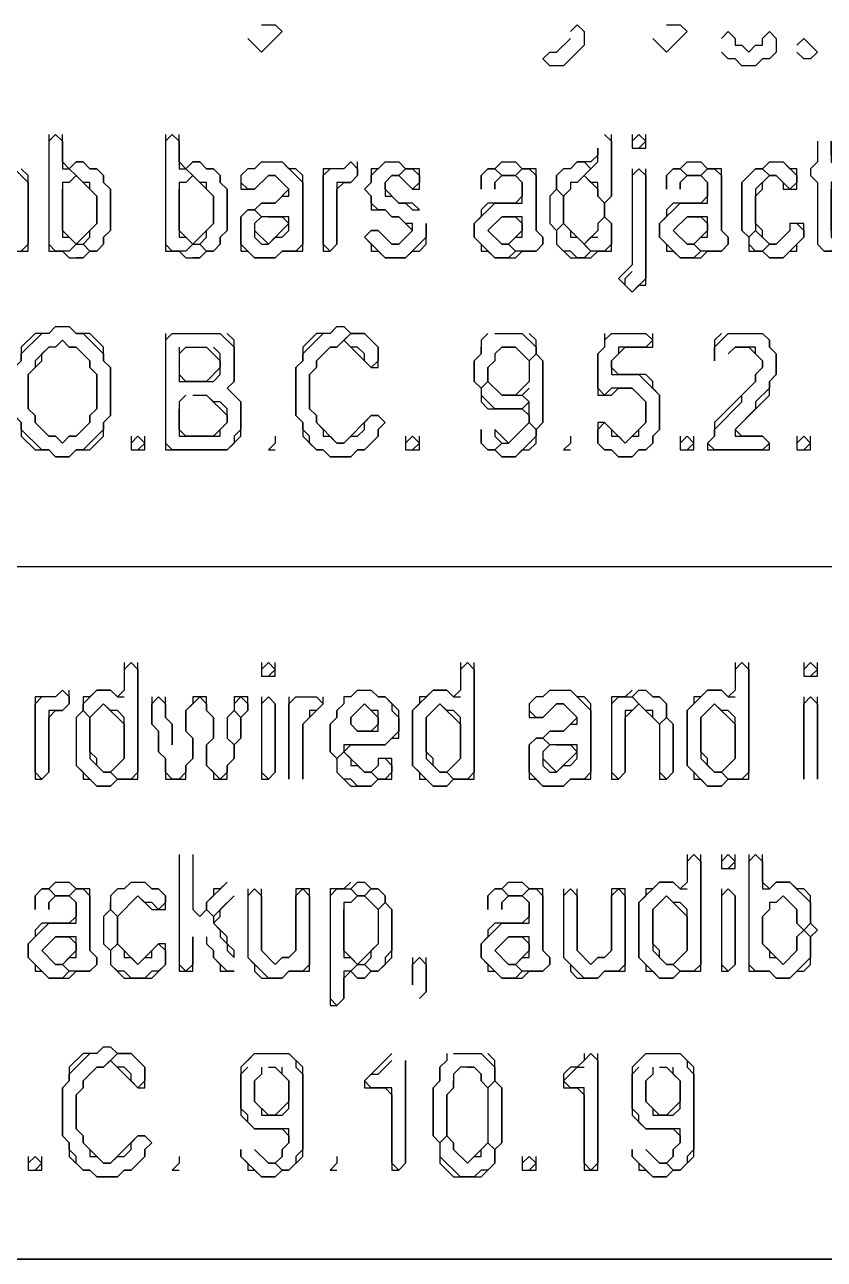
# Model space of a CAD drawing. Header units: metres. Extents: x 29 to 985, y 15 to 633.
# Drawn here: x 298.92 to 321.76, y 56.47 to 91.76 of the extents above; entities that cross this region are included whole.
import ezdxf

# ---------------------------------------------------------------- set-up
doc = ezdxf.new("R2010")
doc.units = ezdxf.units.M
doc.layers.add('ORIGINAL_DRAWING', color=8, linetype='CONTINUOUS')

msp = doc.modelspace()

# ---------------------------------------------------------------- linework, layer by layer
at = {"layer": 'ORIGINAL_DRAWING'}
for points in [[(305.686, 91.765), (306.078, 91.765), (306.275, 91.569), (305.686, 90.98), (305.294, 91.373)], [(314.51, 91.569), (314.706, 91.765), (314.902, 91.569), (314.902, 91.176), (314.314, 90.588), (313.922, 90.588), (313.725, 90.784), (313.922, 90.98), (314.118, 90.98), (314.51, 91.373)], [(317.255, 91.765), (317.647, 91.765), (317.843, 91.569), (317.255, 90.98), (316.863, 91.373)], [(318.824, 91.373), (319.02, 91.569), (319.216, 91.373), (319.216, 91.176), (319.412, 91.176), (319.608, 90.98), (319.804, 91.176), (320, 91.176), (320, 91.373), (320.196, 91.569), (320.392, 91.373), (320.392, 90.98), (320.196, 90.784), (320, 90.784), (319.804, 90.588), (319.412, 90.588), (319.216, 90.784), (319.02, 90.784), (318.824, 90.98)], [(320.98, 91.176), (321.176, 91.373), (321.569, 90.98), (321.373, 90.784), (321.176, 90.784), (320.98, 90.98)], [(299.608, 88.431), (299.804, 88.627), (300, 88.431), (300, 87.647), (300.196, 87.647), (300.392, 87.451), (300.196, 87.255), (300, 87.255), (300, 85.686), (300.196, 85.686), (300.392, 85.49), (300.196, 85.294), (299.804, 85.294), (299.608, 85.49)], [(299.608, 88.627), (299.608, 85.294), (300, 85.294), (300.196, 85.098), (300.588, 85.098), (300.784, 85.294), (300.98, 85.294), (301.176, 85.49), (301.176, 85.686), (301.373, 85.882), (301.373, 87.059), (301.176, 87.255), (301.176, 87.451), (300.98, 87.647), (300.784, 87.647), (300.588, 87.843), (300.392, 87.843), (300.196, 87.647), (300, 87.843), (300, 88.627)], [(302.941, 88.431), (303.137, 88.627), (303.333, 88.431), (303.333, 87.647), (303.529, 87.647), (303.725, 87.451), (303.529, 87.255), (303.333, 87.255), (303.333, 85.686), (303.529, 85.686), (303.725, 85.49), (303.529, 85.294), (303.137, 85.294), (302.941, 85.49)], [(302.941, 88.627), (302.941, 85.294), (303.333, 85.294), (303.529, 85.098), (303.922, 85.098), (304.118, 85.294), (304.314, 85.294), (304.51, 85.49), (304.51, 85.686), (304.706, 85.882), (304.706, 87.059), (304.51, 87.255), (304.51, 87.451), (304.314, 87.647), (304.118, 87.647), (303.922, 87.843), (303.725, 87.843), (303.529, 87.647), (303.333, 87.843), (303.333, 88.627)], [(315.49, 88.627), (315.686, 88.431), (315.686, 86.863), (315.49, 86.667), (315.294, 86.863), (315.294, 87.255), (315.098, 87.255), (314.902, 87.451), (315.294, 87.843), (315.294, 88.235), (315.294, 88.039), (315.098, 87.843), (314.706, 87.843), (314.51, 87.647), (314.314, 87.647), (314.118, 87.451), (314.118, 87.059), (313.922, 86.863), (313.922, 86.078), (314.118, 85.882), (314.118, 85.49), (314.51, 85.098), (315.098, 85.098), (315.294, 85.294), (315.686, 85.294), (315.686, 86.078), (315.49, 86.275), (315.49, 86.667), (315.686, 86.863), (315.686, 88.627)], [(316.275, 88.431), (316.471, 88.627), (316.667, 88.431), (316.471, 88.235)], [(316.275, 88.627), (316.275, 88.235), (316.667, 88.235), (316.667, 88.627)], [(321.569, 88.431), (321.569, 87.843), (321.373, 87.647), (321.373, 87.451), (321.569, 87.255), (321.569, 85.49), (321.765, 85.294), (322.157, 85.294), (322.353, 85.49), (321.961, 85.882), (321.961, 87.059), (322.157, 87.255), (322.157, 87.843), (321.961, 88.039), (321.961, 88.431), (321.961, 87.843), (322.157, 87.647), (322.157, 87.451), (321.961, 87.255), (321.961, 85.686), (322.157, 85.49), (321.961, 85.294), (321.765, 85.294), (321.569, 85.49)], [(298.431, 87.843), (299.02, 87.255), (299.02, 85.49), (298.824, 85.294)], [(298.431, 85.294), (299.02, 85.294), (299.02, 87.451), (298.824, 87.647)], [(300.196, 87.647), (300.392, 87.843), (300.588, 87.843), (300.784, 87.647), (300.98, 87.647), (301.176, 87.451), (301.176, 87.255), (301.373, 87.059), (301.373, 85.882), (301.176, 85.686), (301.176, 85.49), (300.98, 85.294), (300.784, 85.294), (300.588, 85.49), (300.784, 85.686), (300.784, 85.882), (300.98, 86.078), (300.98, 86.863), (300.784, 87.059), (300.784, 87.255), (300.588, 87.255)], [(303.529, 87.647), (303.725, 87.843), (303.922, 87.843), (304.118, 87.647), (304.314, 87.647), (304.51, 87.451), (304.51, 87.255), (304.706, 87.059), (304.706, 85.882), (304.51, 85.686), (304.51, 85.49), (304.314, 85.294), (304.118, 85.294), (303.922, 85.49), (304.118, 85.686), (304.118, 85.882), (304.314, 86.078), (304.314, 86.863), (304.118, 87.059), (304.118, 87.255), (303.922, 87.255)], [(305.686, 87.843), (306.275, 87.843), (306.863, 87.255), (306.863, 85.49), (306.667, 85.294), (306.275, 85.294), (306.078, 85.098), (305.49, 85.098), (305.098, 85.49), (305.098, 86.275), (305.294, 86.471), (305.49, 86.471), (305.686, 86.275), (305.49, 86.078), (305.49, 85.686), (305.686, 85.49), (305.882, 85.49), (306.078, 85.686), (306.275, 85.686), (306.471, 85.882), (306.471, 86.275), (305.686, 86.275), (305.49, 86.471), (305.686, 86.667), (306.078, 86.667), (306.275, 86.863), (306.471, 86.863), (306.471, 87.059), (306.078, 87.451), (305.882, 87.451), (305.49, 87.059), (305.294, 87.059), (305.098, 87.255)], [(305.686, 87.843), (305.49, 87.647), (305.294, 87.647), (305.098, 87.451), (305.098, 87.059), (305.49, 87.059), (305.882, 87.451), (306.078, 87.451), (306.471, 87.059), (306.078, 86.667), (305.686, 86.667), (305.49, 86.471), (305.294, 86.471), (305.098, 86.275), (305.098, 85.294), (305.294, 85.294), (305.49, 85.098), (306.078, 85.098), (306.275, 85.294), (306.863, 85.294), (306.863, 87.451), (306.667, 87.647), (306.471, 87.647), (306.275, 87.843)], [(308.039, 87.647), (308.235, 87.843), (308.431, 87.647), (308.431, 87.451), (308.235, 87.255), (307.843, 87.255), (307.843, 85.49), (307.647, 85.294), (307.451, 85.49), (307.451, 87.451), (307.647, 87.647)], [(308.235, 87.843), (308.039, 87.647), (307.451, 87.647), (307.451, 85.294), (307.647, 85.294), (307.843, 85.49), (307.843, 87.059), (308.039, 87.255), (308.235, 87.255), (308.431, 87.451), (308.431, 87.843)], [(309.216, 87.843), (309.02, 87.647), (308.824, 87.647), (308.824, 87.255), (308.627, 87.059), (308.824, 86.863), (308.824, 86.471), (309.216, 86.471), (309.412, 86.275), (309.608, 86.275), (310, 85.882), (309.608, 85.49), (309.412, 85.49), (309.02, 85.882), (308.824, 85.882), (308.627, 85.686), (308.824, 85.49), (308.824, 85.294), (309.02, 85.294), (309.216, 85.098), (309.804, 85.098), (310, 85.294), (310.196, 85.294), (310.392, 85.49), (310.392, 86.078), (310.392, 85.686), (309.804, 85.098), (309.216, 85.098), (308.627, 85.686), (308.824, 85.882), (309.02, 85.882), (309.412, 85.49), (309.608, 85.49), (310, 85.882), (310, 86.078), (309.804, 86.078), (309.608, 86.275), (309.412, 86.275), (309.216, 86.471), (309.02, 86.471), (308.824, 86.667), (308.824, 86.863), (308.627, 87.059), (308.824, 87.255), (308.824, 87.451), (309.216, 87.843), (309.608, 87.843), (309.804, 87.647), (309.608, 87.451), (309.412, 87.451), (309.216, 87.255), (309.216, 86.863), (309.412, 86.863), (309.608, 86.667), (309.804, 86.667), (310, 86.471), (310.196, 86.471), (310, 86.667), (309.608, 86.667), (309.216, 87.059), (309.216, 87.255), (309.412, 87.451), (309.608, 87.451), (310, 87.059), (310.196, 87.059), (310.196, 87.647), (309.804, 87.647), (309.608, 87.843)], [(309.608, 87.451), (309.804, 87.647), (310, 87.647), (310.196, 87.451), (310.196, 87.255), (310, 87.059)], [(312.549, 87.843), (312.353, 87.647), (312.157, 87.647), (311.961, 87.451), (311.961, 87.059), (311.961, 87.451), (312.157, 87.647), (312.353, 87.647), (312.549, 87.451), (312.353, 87.255), (312.353, 87.059), (312.353, 87.255), (312.549, 87.451), (312.941, 87.451), (313.137, 87.255), (313.137, 86.863), (312.941, 86.667), (312.157, 86.667), (311.961, 86.471), (311.961, 86.275), (311.765, 86.078), (311.765, 85.686), (311.961, 85.49), (311.961, 85.294), (312.157, 85.294), (312.353, 85.098), (312.941, 85.098), (313.137, 85.294), (313.529, 85.294), (313.725, 85.49), (313.725, 85.686), (313.529, 85.882), (313.529, 87.647), (313.137, 87.647), (312.941, 87.843)], [(312.941, 87.451), (313.137, 87.647), (313.333, 87.647), (313.529, 87.451), (313.529, 85.882), (313.725, 85.686), (313.725, 85.49), (313.529, 85.294), (312.941, 85.294), (312.745, 85.49), (312.941, 85.686), (313.137, 85.686), (313.137, 86.275), (312.549, 86.275), (312.157, 85.882), (312.549, 85.49), (312.745, 85.49), (312.941, 85.294), (312.745, 85.098), (312.353, 85.098), (311.765, 85.686), (311.765, 86.078), (312.353, 86.667), (313.137, 86.667), (313.137, 87.255)], [(312.353, 87.647), (312.549, 87.843), (312.941, 87.843), (313.137, 87.647), (312.941, 87.451), (312.549, 87.451)], [(314.51, 87.647), (314.706, 87.843), (314.902, 87.843), (315.098, 87.647), (314.706, 87.255), (314.51, 87.255), (314.51, 87.059), (314.314, 86.863), (314.118, 87.059), (314.118, 87.451), (314.314, 87.647)], [(316.275, 87.647), (316.275, 84.902), (315.882, 84.51), (316.275, 84.118), (316.471, 84.314), (316.667, 84.314), (316.667, 87.647)], [(316.275, 87.451), (316.471, 87.647), (316.667, 87.451), (316.667, 84.51), (316.275, 84.118), (316.078, 84.314), (316.078, 84.51), (316.275, 84.706)], [(317.843, 87.843), (317.647, 87.647), (317.451, 87.647), (317.255, 87.451), (317.255, 87.059), (317.255, 87.451), (317.451, 87.647), (317.647, 87.647), (317.843, 87.451), (317.647, 87.255), (317.647, 87.059), (317.647, 87.255), (317.843, 87.451), (318.235, 87.451), (318.431, 87.255), (318.431, 86.863), (318.235, 86.667), (317.451, 86.667), (317.255, 86.471), (317.255, 86.275), (317.059, 86.078), (317.059, 85.686), (317.255, 85.49), (317.255, 85.294), (317.451, 85.294), (317.647, 85.098), (318.235, 85.098), (318.431, 85.294), (318.824, 85.294), (319.02, 85.49), (319.02, 85.686), (318.824, 85.882), (318.824, 87.647), (318.431, 87.647), (318.235, 87.843)], [(318.235, 87.451), (318.431, 87.647), (318.627, 87.647), (318.824, 87.451), (318.824, 85.882), (319.02, 85.686), (319.02, 85.49), (318.824, 85.294), (318.235, 85.294), (318.039, 85.49), (318.235, 85.686), (318.431, 85.686), (318.431, 86.275), (317.843, 86.275), (317.451, 85.882), (317.843, 85.49), (318.039, 85.49), (318.235, 85.294), (318.039, 85.098), (317.647, 85.098), (317.059, 85.686), (317.059, 86.078), (317.647, 86.667), (318.431, 86.667), (318.431, 87.255)], [(317.647, 87.647), (317.843, 87.843), (318.235, 87.843), (318.431, 87.647), (318.235, 87.451), (317.843, 87.451)], [(320.196, 87.843), (320, 87.647), (319.804, 87.647), (319.412, 87.255), (319.412, 85.882), (319.608, 85.686), (319.608, 85.294), (320, 85.294), (320.196, 85.098), (320.588, 85.098), (320.784, 85.294), (320.98, 85.294), (320.98, 85.49), (321.176, 85.686), (321.176, 86.078), (320.784, 86.078), (320.784, 85.882), (320.392, 85.49), (320.196, 85.49), (320, 85.686), (320, 85.882), (319.804, 86.078), (319.804, 86.863), (320, 87.059), (320, 87.255), (320.196, 87.451), (320.392, 87.451), (320.588, 87.255), (320.588, 87.059), (320.98, 87.059), (320.98, 87.647), (320.784, 87.647), (320.588, 87.843)], [(319.804, 87.647), (320, 87.647), (320.196, 87.451), (319.804, 87.059), (319.804, 85.882), (319.608, 85.686), (319.412, 85.882), (319.412, 87.255)], [(320, 87.647), (320.196, 87.843), (320.588, 87.843), (320.98, 87.451), (320.98, 87.255), (320.784, 87.059), (320.392, 87.451), (320.196, 87.451)], [(300.392, 87.451), (300.98, 86.863), (300.98, 86.078), (300.392, 85.49), (300, 85.882), (300, 87.059)], [(303.725, 87.451), (304.314, 86.863), (304.314, 86.078), (303.725, 85.49), (303.333, 85.882), (303.333, 87.059)], [(314.902, 87.451), (315.294, 87.059), (315.294, 86.863), (315.49, 86.667), (315.49, 86.275), (315.294, 86.078), (315.294, 85.882), (314.902, 85.49), (314.314, 86.078), (314.314, 86.863)], [(313.922, 86.863), (314.118, 87.059), (314.314, 86.863), (314.314, 86.078), (314.118, 85.882), (313.922, 86.078)], [(305.882, 86.275), (306.275, 86.275), (306.471, 86.078), (305.882, 85.49), (305.49, 85.882)], [(312.549, 86.275), (312.941, 86.275), (313.137, 86.078), (313.137, 85.882), (312.745, 85.49), (312.549, 85.49), (312.157, 85.882)], [(315.294, 86.078), (315.49, 86.275), (315.686, 86.078), (315.686, 85.49), (315.49, 85.294), (315.098, 85.294), (314.902, 85.49), (315.098, 85.686), (315.294, 85.686)], [(317.843, 86.275), (318.235, 86.275), (318.431, 86.078), (318.431, 85.882), (318.039, 85.49), (317.843, 85.49), (317.451, 85.882)], [(314.118, 85.882), (314.314, 86.078), (314.51, 85.882), (314.51, 85.686), (314.706, 85.686), (315.098, 85.294), (314.902, 85.098), (314.706, 85.098), (314.51, 85.294), (314.314, 85.294), (314.118, 85.49)], [(319.608, 85.686), (319.804, 85.882), (320.196, 85.49), (320, 85.294), (319.804, 85.294), (319.608, 85.49)], [(320.98, 86.078), (321.176, 85.882), (321.176, 85.686), (320.588, 85.098), (320.196, 85.098), (320, 85.294), (320.196, 85.49), (320.392, 85.49)], [(300.196, 85.294), (300.392, 85.49), (300.588, 85.49), (300.784, 85.294), (300.588, 85.098), (300.392, 85.098)], [(303.529, 85.294), (303.725, 85.49), (303.922, 85.49), (304.118, 85.294), (303.922, 85.098), (303.725, 85.098)], [(299.608, 82.941), (299.804, 83.137), (300.196, 83.137), (300.392, 82.941), (300.588, 82.941), (301.176, 82.353), (301.176, 82.157), (301.373, 81.961), (301.373, 80.588), (301.176, 80.392), (301.176, 80.196), (300.588, 79.608), (300.392, 79.608), (300.196, 79.412), (299.804, 79.412), (299.608, 79.608), (299.412, 79.608), (298.824, 80.196), (298.824, 80.392), (298.627, 80.588), (298.627, 81.961), (298.824, 82.157), (298.824, 82.353), (299.412, 82.941)], [(299.804, 83.137), (299.608, 82.941), (299.216, 82.941), (298.824, 82.549), (298.824, 82.157), (298.627, 81.961), (298.627, 80.588), (298.824, 80.392), (298.824, 80), (299.216, 79.608), (299.608, 79.608), (299.804, 79.412), (300.196, 79.412), (300.392, 79.608), (300.784, 79.608), (301.176, 80), (301.176, 80.392), (301.373, 80.588), (301.373, 81.961), (301.176, 82.157), (301.176, 82.549), (300.784, 82.941), (300.392, 82.941), (300.196, 83.137)], [(307.647, 82.941), (307.843, 83.137), (308.039, 83.137), (308.235, 82.941), (307.843, 82.549), (307.647, 82.549), (307.255, 82.157), (307.255, 81.961), (307.059, 81.765), (307.059, 80.784), (307.255, 80.588), (307.255, 80.392), (307.451, 80.196), (307.451, 80), (307.647, 80), (307.843, 79.804), (308.039, 79.804), (308.235, 80), (308.431, 80), (308.627, 80.196), (308.627, 80.392), (308.824, 80.588), (309.02, 80.588), (309.216, 80.392), (309.02, 80.196), (309.02, 80), (308.627, 79.608), (308.431, 79.608), (308.235, 79.412), (307.647, 79.412), (307.451, 79.608), (307.255, 79.608), (307.059, 79.804), (307.059, 80), (306.863, 80.196), (306.863, 80.392), (306.667, 80.588), (306.667, 81.961), (306.863, 82.157), (306.863, 82.353), (307.451, 82.941)], [(307.843, 83.137), (307.647, 82.941), (307.255, 82.941), (306.863, 82.549), (306.863, 82.157), (306.667, 81.961), (306.667, 80.588), (306.863, 80.392), (306.863, 80), (307.255, 79.608), (307.451, 79.608), (307.647, 79.412), (308.235, 79.412), (308.431, 79.608), (308.627, 79.608), (309.02, 80), (309.02, 80.196), (309.216, 80.392), (309.02, 80.588), (308.824, 80.588), (308.039, 79.804), (307.843, 79.804), (307.255, 80.392), (307.255, 80.588), (307.059, 80.784), (307.059, 81.765), (307.255, 81.961), (307.255, 82.157), (307.647, 82.549), (307.843, 82.549), (308.039, 82.745), (308.824, 81.961), (309.02, 81.961), (309.02, 82.549), (308.627, 82.941), (308.235, 82.941), (308.039, 83.137)], [(299.804, 82.549), (300, 82.745), (300.196, 82.549), (300.392, 82.549), (300.784, 82.157), (300.784, 81.961), (300.98, 81.765), (300.98, 80.784), (300.784, 80.588), (300.784, 80.392), (300.392, 80), (300.196, 80), (300, 79.804), (299.804, 80), (299.608, 80), (299.216, 80.392), (299.216, 80.588), (299.02, 80.784), (299.02, 81.765), (299.412, 82.157), (299.412, 82.353), (299.608, 82.549)], [(300, 82.745), (299.804, 82.549), (299.608, 82.549), (299.216, 82.157), (299.216, 81.961), (299.02, 81.765), (299.02, 80.784), (299.216, 80.588), (299.216, 80.392), (299.608, 80), (299.804, 80), (300, 79.804), (300.196, 80), (300.392, 80), (300.784, 80.392), (300.784, 80.588), (300.98, 80.784), (300.98, 81.765), (300.784, 81.961), (300.784, 82.157), (300.392, 82.549), (300.196, 82.549)], [(302.941, 82.745), (303.137, 82.941), (304.51, 82.941), (304.902, 82.549), (304.902, 81.569), (304.706, 81.373), (305.098, 80.98), (305.098, 80.196), (304.902, 80), (304.902, 79.804), (304.706, 79.608), (303.137, 79.608), (302.941, 79.804)], [(302.941, 82.941), (302.941, 79.608), (304.706, 79.608), (305.098, 80), (305.098, 80.98), (304.706, 81.373), (304.902, 81.569), (304.902, 82.745), (304.706, 82.941)], [(308.039, 82.745), (308.235, 82.941), (308.627, 82.941), (309.02, 82.549), (309.02, 82.157), (308.824, 81.961), (308.627, 82.157), (308.627, 82.353), (308.431, 82.549), (308.235, 82.549)], [(312.353, 82.941), (313.137, 82.941), (313.529, 82.549), (313.529, 82.353), (313.333, 82.157), (312.941, 82.549), (312.549, 82.549), (312.353, 82.353), (312.353, 82.157), (312.157, 81.961), (312.157, 81.569), (311.961, 81.373), (311.765, 81.569), (311.765, 82.157), (311.961, 82.353), (311.961, 82.549)], [(312.157, 82.941), (311.961, 82.745), (311.961, 82.353), (311.765, 82.157), (311.765, 81.569), (311.961, 81.373), (311.961, 80.98), (312.157, 80.784), (313.137, 80.784), (313.333, 80.588), (313.333, 80.392), (312.745, 79.804), (312.353, 80.196), (312.353, 80), (312.549, 79.804), (312.353, 79.608), (312.157, 79.608), (311.961, 79.804), (311.961, 80.196), (311.961, 79.804), (312.157, 79.608), (312.353, 79.608), (312.549, 79.412), (312.941, 79.412), (313.137, 79.608), (313.333, 79.608), (313.529, 79.804), (313.529, 80.196), (313.725, 80.392), (313.725, 82.157), (313.529, 82.353), (313.529, 82.745), (313.333, 82.941)], [(315.49, 82.745), (315.686, 82.941), (316.667, 82.941), (316.863, 82.745), (316.667, 82.549), (315.882, 82.549), (315.882, 82.353), (315.686, 82.157), (315.686, 81.765), (316.471, 81.765), (317.059, 81.176), (317.059, 80.196), (316.863, 80), (316.863, 79.804), (316.667, 79.608), (316.471, 79.608), (316.275, 79.412), (315.882, 79.412), (315.686, 79.608), (315.49, 79.608), (315.294, 79.804), (315.294, 80.196), (315.49, 80.392), (315.686, 80.196), (315.686, 80), (315.882, 80), (316.078, 79.804), (316.275, 80), (316.471, 80), (316.471, 80.196), (316.667, 80.392), (316.667, 80.98), (316.275, 81.373), (315.686, 81.373), (315.49, 81.176), (315.294, 81.373), (315.294, 82.353), (315.49, 82.549)], [(315.49, 82.941), (315.49, 82.549), (315.294, 82.353), (315.294, 81.176), (315.686, 81.176), (315.882, 81.373), (316.275, 81.373), (316.667, 80.98), (316.667, 80.392), (316.078, 79.804), (315.49, 80.392), (315.294, 80.392), (315.294, 79.804), (315.49, 79.608), (315.686, 79.608), (315.882, 79.412), (316.275, 79.412), (316.471, 79.608), (316.667, 79.608), (316.863, 79.804), (316.863, 80), (317.059, 80.196), (317.059, 81.176), (316.863, 81.373), (316.863, 81.569), (316.667, 81.765), (315.882, 81.765), (315.686, 81.961), (315.686, 82.157), (316.078, 82.549), (316.863, 82.549), (316.863, 82.941)], [(318.824, 82.941), (318.627, 82.745), (318.627, 82.157), (318.627, 82.549), (319.02, 82.941), (320, 82.941), (320.196, 82.745), (320.196, 82.549), (320.392, 82.353), (320.392, 81.765), (320.196, 81.569), (320.196, 81.373), (319.804, 80.98), (319.804, 80.784), (319.216, 80.196), (319.216, 80), (320, 80), (320.196, 79.804), (320, 79.608), (318.627, 79.608), (318.431, 79.804), (318.627, 80), (318.627, 80.196), (319.412, 80.98), (319.412, 81.176), (319.804, 81.569), (319.804, 81.765), (320, 81.961), (320, 82.157), (319.804, 82.353), (319.804, 82.549), (319.216, 82.549), (319.02, 82.353), (319.216, 82.549), (319.608, 82.549), (320, 82.157), (320, 81.961), (319.804, 81.765), (319.804, 81.569), (318.627, 80.392), (318.627, 80), (318.431, 79.804), (318.431, 79.608), (320.196, 79.608), (320.196, 79.804), (320, 80), (319.412, 80), (319.216, 80.196), (320.196, 81.176), (320.196, 81.569), (320.392, 81.765), (320.392, 82.353), (320.196, 82.549), (320.196, 82.745), (320, 82.941)], [(303.333, 82.353), (303.529, 82.549), (304.118, 82.549), (304.51, 82.157), (304.51, 81.961), (304.118, 81.569), (303.529, 81.569), (303.333, 81.765)], [(303.333, 82.549), (303.333, 81.569), (304.314, 81.569), (304.51, 81.765), (304.51, 82.353), (304.314, 82.549)], [(312.353, 82.353), (312.549, 82.549), (312.941, 82.549), (313.333, 82.157), (313.333, 81.569), (312.941, 81.176), (312.549, 81.176), (312.157, 81.569), (312.157, 81.961), (312.353, 82.157)], [(313.333, 82.157), (313.529, 82.353), (313.725, 82.157), (313.725, 80.392), (313.529, 80.196), (313.333, 80.392), (313.333, 80.98), (313.137, 81.176), (313.333, 81.373)], [(311.961, 81.373), (312.157, 81.569), (312.549, 81.176), (313.137, 81.176), (313.333, 80.98), (313.137, 80.784), (312.353, 80.784), (311.961, 81.176)], [(303.725, 81.176), (304.118, 81.176), (304.706, 80.588), (304.706, 80.392), (304.314, 80), (303.529, 80), (303.333, 80.196), (303.333, 80.784)], [(303.529, 81.176), (303.333, 80.98), (303.333, 80), (304.51, 80), (304.51, 80.196), (304.706, 80.392), (304.706, 80.784), (304.51, 80.98), (304.314, 80.98), (304.118, 81.176)], [(313.333, 80.392), (313.529, 80.196), (313.529, 80), (312.941, 79.412), (312.549, 79.412), (312.353, 79.608), (312.549, 79.804), (312.745, 79.804)], [(301.961, 79.804), (302.157, 80), (302.353, 79.804), (302.157, 79.608)], [(301.961, 80), (301.961, 79.608), (302.353, 79.608), (302.353, 80)], [(306.078, 80), (306.078, 79.804), (305.882, 79.608), (306.078, 79.608)], [(309.804, 79.804), (310, 80), (310.196, 79.804), (310, 79.608)], [(309.804, 80), (309.804, 79.608), (310.196, 79.608), (310.196, 80)], [(314.51, 80), (314.51, 79.804), (314.314, 79.608), (314.51, 79.608)], [(317.647, 79.804), (317.843, 80), (318.039, 79.804), (317.843, 79.608)], [(317.647, 80), (317.647, 79.608), (318.039, 79.608), (318.039, 80)], [(320.98, 79.804), (321.176, 80), (321.373, 79.804), (321.176, 79.608)], [(320.98, 80), (320.98, 79.608), (321.373, 79.608), (321.373, 80)], [(241.176, 76.078), (241.373, 76.275), (352.353, 76.275), (352.549, 76.078), (352.549, 56.667), (352.353, 56.471), (241.373, 56.471), (241.176, 56.667)], [(241.176, 76.275), (241.176, 56.471), (352.549, 56.471), (352.549, 76.275)], [(301.765, 73.529), (301.765, 72.745), (301.569, 72.549), (301.373, 72.745), (300.98, 72.745), (300.784, 72.549), (300.588, 72.549), (300.588, 72.157), (300.392, 71.961), (300.392, 70.588), (300.588, 70.392), (300.588, 70.196), (300.784, 70.196), (300.98, 70), (301.373, 70), (301.569, 70.196), (302.157, 70.196), (302.157, 73.529)], [(301.765, 73.333), (301.961, 73.529), (302.157, 73.333), (302.157, 70.392), (301.961, 70.196), (301.569, 70.196), (301.373, 70.392), (301.765, 70.784), (301.765, 71.961), (301.569, 72.157), (301.373, 72.157), (301.176, 72.353), (300.784, 71.961), (300.588, 72.157), (300.588, 72.353), (300.98, 72.745), (301.373, 72.745), (301.569, 72.549), (301.765, 72.549)], [(305.686, 73.333), (305.882, 73.529), (306.078, 73.333), (305.882, 73.137)], [(305.686, 73.529), (305.686, 73.137), (306.078, 73.137), (306.078, 73.529)], [(311.373, 73.333), (311.569, 73.529), (311.765, 73.333), (311.765, 70.392), (311.569, 70.196), (311.176, 70.196), (310.98, 70.392), (311.373, 70.784), (311.373, 71.961), (311.176, 72.157), (310.98, 72.157), (310.784, 72.353), (310.392, 71.961), (310.392, 70.784), (310.784, 70.392), (310.98, 70.392), (311.176, 70.196), (310.98, 70), (310.588, 70), (310, 70.588), (310, 72.157), (310.588, 72.745), (310.98, 72.745), (311.176, 72.549), (311.373, 72.549)], [(311.373, 73.529), (311.373, 72.745), (311.176, 72.549), (310.98, 72.745), (310.588, 72.745), (310.392, 72.549), (310.196, 72.549), (310.196, 72.353), (310, 72.157), (310, 70.588), (310.196, 70.392), (310.196, 70.196), (310.392, 70.196), (310.588, 70), (310.98, 70), (311.176, 70.196), (311.765, 70.196), (311.765, 73.529)], [(319.216, 73.333), (319.412, 73.529), (319.608, 73.333), (319.608, 70.392), (319.412, 70.196), (319.02, 70.196), (318.824, 70.392), (319.216, 70.784), (319.216, 71.961), (319.02, 72.157), (318.824, 72.157), (318.627, 72.353), (318.235, 71.961), (318.235, 70.784), (318.627, 70.392), (318.824, 70.392), (319.02, 70.196), (318.824, 70), (318.431, 70), (317.843, 70.588), (317.843, 72.157), (318.431, 72.745), (318.824, 72.745), (319.02, 72.549), (319.216, 72.549)], [(319.216, 73.529), (319.216, 72.745), (319.02, 72.549), (318.824, 72.745), (318.431, 72.745), (318.235, 72.549), (318.039, 72.549), (318.039, 72.353), (317.843, 72.157), (317.843, 70.588), (318.039, 70.392), (318.039, 70.196), (318.235, 70.196), (318.431, 70), (318.824, 70), (319.02, 70.196), (319.608, 70.196), (319.608, 73.529)], [(321.176, 73.333), (321.373, 73.529), (321.569, 73.333), (321.373, 73.137)], [(321.176, 73.529), (321.176, 73.137), (321.569, 73.137), (321.569, 73.529)], [(299.804, 72.549), (300, 72.745), (300.196, 72.549), (300.196, 72.353), (300, 72.157), (299.608, 72.157), (299.608, 70.392), (299.412, 70.196), (299.216, 70.392), (299.216, 72.353), (299.412, 72.549)], [(300, 72.745), (299.804, 72.549), (299.216, 72.549), (299.216, 70.196), (299.412, 70.196), (299.608, 70.392), (299.608, 71.961), (299.804, 72.157), (300, 72.157), (300.196, 72.353), (300.196, 72.745)], [(308.431, 72.745), (308.824, 72.745), (309.02, 72.549), (309.216, 72.549), (309.412, 72.353), (309.412, 72.157), (309.608, 71.961), (309.608, 71.569), (309.216, 71.176), (308.039, 71.176), (308.039, 70.98), (307.843, 70.784), (307.647, 70.98), (307.647, 71.765), (307.843, 71.961), (307.843, 72.157)], [(308.431, 72.745), (308.235, 72.549), (308.039, 72.549), (308.039, 72.353), (307.843, 72.157), (307.843, 71.961), (307.647, 71.765), (307.647, 70.98), (307.843, 70.784), (307.843, 70.392), (308.235, 70), (308.824, 70), (309.02, 70.196), (309.412, 70.196), (309.412, 70.784), (309.02, 70.784), (309.02, 70.588), (308.824, 70.392), (308.627, 70.392), (308.039, 70.98), (308.235, 71.176), (309.216, 71.176), (309.412, 71.373), (309.608, 71.373), (309.608, 72.157), (309.216, 72.549), (309.02, 72.549), (308.824, 72.745)], [(313.922, 72.745), (314.51, 72.745), (315.098, 72.157), (315.098, 70.392), (314.902, 70.196), (314.51, 70.196), (314.314, 70), (313.725, 70), (313.333, 70.392), (313.333, 71.176), (313.529, 71.373), (313.725, 71.373), (313.922, 71.176), (313.725, 70.98), (313.725, 70.588), (313.922, 70.392), (314.118, 70.392), (314.314, 70.588), (314.51, 70.588), (314.706, 70.784), (314.706, 71.176), (313.922, 71.176), (313.725, 71.373), (313.922, 71.569), (314.314, 71.569), (314.51, 71.765), (314.706, 71.765), (314.706, 71.961), (314.314, 72.353), (314.118, 72.353), (313.725, 71.961), (313.529, 71.961), (313.333, 72.157)], [(313.922, 72.745), (313.725, 72.549), (313.529, 72.549), (313.333, 72.353), (313.333, 71.961), (313.725, 71.961), (314.118, 72.353), (314.314, 72.353), (314.706, 71.961), (314.314, 71.569), (313.922, 71.569), (313.725, 71.373), (313.529, 71.373), (313.333, 71.176), (313.333, 70.196), (313.529, 70.196), (313.725, 70), (314.314, 70), (314.51, 70.196), (315.098, 70.196), (315.098, 72.353), (314.902, 72.549), (314.706, 72.549), (314.51, 72.745)], [(316.275, 72.745), (316.078, 72.549), (315.686, 72.549), (315.686, 70.196), (315.882, 70.196), (316.078, 70.392), (316.078, 71.961), (316.471, 72.353), (317.059, 71.765), (317.059, 70.196), (317.255, 70.196), (317.451, 70.392), (317.451, 71.765), (317.255, 71.961), (317.255, 72.353), (317.059, 72.549), (316.863, 72.549), (316.667, 72.745)], [(316.275, 72.549), (316.471, 72.745), (316.667, 72.745), (316.863, 72.549), (317.059, 72.549), (317.255, 72.353), (317.255, 71.961), (317.059, 71.765), (316.863, 71.961), (316.863, 72.157), (316.667, 72.157)], [(301.176, 72.353), (301.765, 71.765), (301.765, 70.784), (301.373, 70.392), (301.176, 70.392), (300.98, 70.588), (300.98, 70.784), (300.784, 70.98), (300.784, 71.961)], [(302.549, 72.549), (302.549, 71.765), (302.745, 71.569), (302.745, 70.98), (302.941, 70.784), (302.941, 70.196), (303.529, 70.196), (303.529, 70.588), (303.725, 70.784), (303.725, 71.373), (303.529, 71.569), (303.529, 72.157), (303.922, 72.549), (304.118, 72.353), (304.118, 72.157), (304.314, 71.961), (304.314, 71.373), (304.118, 71.176), (304.118, 70.588), (304.314, 70.392), (304.314, 70.196), (304.706, 70.196), (304.706, 70.588), (304.902, 70.784), (304.902, 71.176), (305.098, 71.373), (305.098, 71.961), (305.294, 72.157), (305.294, 72.549), (304.902, 72.549), (304.902, 72.157), (304.706, 71.961), (304.706, 71.373), (304.902, 71.176), (304.902, 70.784), (304.706, 70.588), (304.706, 70.392), (304.51, 70.196), (304.118, 70.588), (304.118, 71.176), (304.314, 71.373), (304.314, 71.961), (304.118, 72.157), (304.118, 72.549), (303.725, 72.549), (303.725, 72.353), (303.529, 72.157), (303.529, 71.569), (303.725, 71.373), (303.725, 70.784), (303.529, 70.588), (303.529, 70.392), (303.333, 70.196), (303.137, 70.196), (302.941, 70.392), (302.941, 70.784), (302.745, 70.98), (302.745, 71.569), (302.549, 71.765), (302.549, 72.353), (302.745, 72.549), (302.941, 72.353), (302.941, 71.961), (303.137, 71.765), (303.137, 71.176), (303.137, 71.765), (302.941, 71.961), (302.941, 72.549)], [(304.902, 72.353), (305.098, 72.549), (305.294, 72.353), (305.294, 72.157), (305.098, 71.961), (304.902, 72.157)], [(305.686, 72.353), (305.882, 72.549), (306.078, 72.353), (306.078, 70.392), (305.882, 70.196), (305.686, 70.392)], [(305.686, 72.549), (305.686, 70.196), (305.882, 70.196), (306.078, 70.392), (306.078, 72.353), (305.882, 72.549)], [(306.471, 72.549), (306.471, 70.196), (306.471, 72.353), (306.667, 72.549), (307.255, 72.549), (307.451, 72.353), (307.255, 72.157), (307.059, 72.157), (307.059, 71.961), (306.863, 71.765), (306.863, 70.196), (306.863, 71.765), (307.451, 72.353), (307.451, 72.549)], [(308.627, 72.353), (309.02, 71.961), (309.02, 71.765), (308.824, 71.569), (308.431, 71.569), (308.235, 71.765), (308.235, 71.961)], [(308.627, 72.353), (308.235, 71.961), (308.235, 71.765), (308.431, 71.569), (309.02, 71.569), (309.02, 72.157), (308.824, 72.157)], [(310.784, 72.353), (311.373, 71.765), (311.373, 70.784), (310.98, 70.392), (310.784, 70.392), (310.588, 70.588), (310.588, 70.784), (310.392, 70.98), (310.392, 71.961)], [(315.686, 72.353), (315.882, 72.549), (316.275, 72.549), (316.471, 72.353), (316.275, 72.157), (316.078, 72.157), (316.078, 70.392), (315.882, 70.196), (315.686, 70.392)], [(318.627, 72.353), (319.216, 71.765), (319.216, 70.784), (318.824, 70.392), (318.627, 70.392), (318.431, 70.588), (318.431, 70.784), (318.235, 70.98), (318.235, 71.961)], [(321.176, 72.549), (321.176, 70.196), (321.176, 72.353), (321.373, 72.549), (321.569, 72.353), (321.569, 70.196), (321.569, 72.549)], [(300.392, 71.961), (300.588, 72.157), (300.784, 71.961), (300.784, 70.784), (301.176, 70.392), (301.373, 70.392), (301.569, 70.196), (301.373, 70), (300.98, 70), (300.392, 70.588)], [(304.706, 71.961), (304.902, 72.157), (305.098, 71.961), (305.098, 71.373), (304.902, 71.176), (304.706, 71.373)], [(317.059, 71.765), (317.255, 71.961), (317.451, 71.765), (317.451, 70.392), (317.255, 70.196), (317.059, 70.392)], [(307.843, 70.784), (308.039, 70.98), (308.235, 70.784), (308.235, 70.588), (308.431, 70.588), (308.627, 70.392), (308.824, 70.392), (309.02, 70.196), (308.824, 70), (308.431, 70), (308.235, 70.196), (308.039, 70.196), (307.843, 70.392)], [(314.118, 71.176), (314.51, 71.176), (314.706, 70.98), (314.118, 70.392), (313.725, 70.784)], [(309.216, 70.784), (309.412, 70.588), (309.412, 70.392), (309.216, 70.196), (309.02, 70.196), (308.824, 70.392)], [(303.333, 68.039), (303.333, 64.706), (303.725, 64.706), (303.725, 65.686), (303.725, 64.902), (303.529, 64.706), (303.333, 64.902)], [(303.725, 68.039), (303.725, 66.471), (303.922, 66.275), (304.118, 66.471), (304.314, 66.275), (304.314, 66.078), (304.51, 65.882), (304.51, 65.686), (304.706, 65.49), (304.706, 65.294), (304.902, 65.098), (304.902, 65.294), (304.706, 65.49), (304.706, 65.686), (304.314, 66.078), (304.51, 66.275), (304.51, 66.471), (304.902, 66.863), (304.314, 66.275), (304.118, 66.471), (304.118, 66.667), (304.706, 67.255), (304.51, 67.059), (304.314, 67.059), (304.314, 66.863), (304.118, 66.667), (304.118, 66.471), (303.922, 66.275), (303.725, 66.471)], [(317.843, 67.843), (318.039, 68.039), (318.235, 67.843), (318.235, 64.902), (318.039, 64.706), (317.647, 64.706), (317.451, 64.902), (317.843, 65.294), (317.843, 66.471), (317.647, 66.667), (317.451, 66.667), (317.255, 66.863), (316.863, 66.471), (316.863, 65.294), (317.255, 64.902), (317.451, 64.902), (317.647, 64.706), (317.451, 64.51), (317.059, 64.51), (316.471, 65.098), (316.471, 66.667), (317.059, 67.255), (317.451, 67.255), (317.647, 67.059), (317.843, 67.059)], [(317.843, 68.039), (317.843, 67.255), (317.647, 67.059), (317.451, 67.255), (317.059, 67.255), (316.863, 67.059), (316.667, 67.059), (316.667, 66.863), (316.471, 66.667), (316.471, 65.098), (316.667, 64.902), (316.667, 64.706), (316.863, 64.706), (317.059, 64.51), (317.451, 64.51), (317.647, 64.706), (318.235, 64.706), (318.235, 68.039)], [(318.824, 67.843), (319.02, 68.039), (319.216, 67.843), (319.02, 67.647)], [(318.824, 68.039), (318.824, 67.647), (319.216, 67.647), (319.216, 68.039)], [(319.608, 67.843), (319.804, 68.039), (320, 67.843), (320, 67.059), (320.196, 67.059), (320.392, 67.255), (320.784, 67.255), (321.373, 66.667), (321.373, 66.078), (321.176, 65.882), (320.98, 66.078), (320.98, 66.471), (320.588, 66.863), (320.392, 66.667), (320.196, 66.667), (320.196, 66.471), (320, 66.275), (320, 65.49), (320.196, 65.294), (320.196, 65.098), (320.392, 65.098), (320.588, 64.902), (320.98, 65.294), (320.98, 65.686), (321.176, 65.882), (321.373, 65.686), (321.373, 65.098), (320.784, 64.51), (320.392, 64.51), (320.196, 64.706), (319.804, 64.706), (319.608, 64.902)], [(319.608, 68.039), (319.608, 64.706), (320.196, 64.706), (320.392, 64.51), (320.784, 64.51), (320.98, 64.706), (321.176, 64.706), (321.373, 64.902), (321.373, 65.686), (321.569, 65.882), (321.373, 66.078), (321.373, 66.863), (321.176, 67.059), (320.98, 67.059), (320.784, 67.255), (320.392, 67.255), (320.196, 67.059), (320, 67.255), (320, 68.039)], [(299.804, 67.255), (299.608, 67.059), (299.412, 67.059), (299.216, 66.863), (299.216, 66.471), (299.216, 66.863), (299.412, 67.059), (299.608, 67.059), (299.804, 66.863), (299.608, 66.667), (299.608, 66.471), (299.608, 66.667), (299.804, 66.863), (300.196, 66.863), (300.392, 66.667), (300.392, 66.275), (300.196, 66.078), (299.412, 66.078), (299.216, 65.882), (299.216, 65.686), (299.02, 65.49), (299.02, 65.098), (299.216, 64.902), (299.216, 64.706), (299.412, 64.706), (299.608, 64.51), (300.196, 64.51), (300.392, 64.706), (300.784, 64.706), (300.98, 64.902), (300.98, 65.098), (300.784, 65.294), (300.784, 67.059), (300.392, 67.059), (300.196, 67.255)], [(300.196, 66.863), (300.392, 67.059), (300.588, 67.059), (300.784, 66.863), (300.784, 65.294), (300.98, 65.098), (300.98, 64.902), (300.784, 64.706), (300.196, 64.706), (300, 64.902), (300.196, 65.098), (300.392, 65.098), (300.392, 65.686), (299.804, 65.686), (299.412, 65.294), (299.804, 64.902), (300, 64.902), (300.196, 64.706), (300, 64.51), (299.608, 64.51), (299.02, 65.098), (299.02, 65.49), (299.608, 66.078), (300.392, 66.078), (300.392, 66.667)], [(299.608, 67.059), (299.804, 67.255), (300.196, 67.255), (300.392, 67.059), (300.196, 66.863), (299.804, 66.863)], [(301.961, 67.255), (301.765, 67.059), (301.569, 67.059), (301.373, 66.863), (301.373, 66.471), (301.176, 66.275), (301.176, 65.49), (301.373, 65.294), (301.373, 64.902), (301.765, 64.51), (302.549, 64.51), (302.941, 64.902), (302.941, 65.49), (302.745, 65.49), (302.157, 64.902), (301.569, 65.49), (301.569, 66.275), (302.157, 66.863), (302.549, 66.471), (302.941, 66.471), (302.941, 66.863), (302.745, 67.059), (302.549, 67.059), (302.353, 67.255)], [(301.961, 67.255), (302.353, 67.255), (302.549, 67.059), (302.745, 67.059), (302.941, 66.863), (302.941, 66.667), (302.745, 66.471), (302.549, 66.667), (302.353, 66.667), (302.157, 66.863), (301.569, 66.275), (301.373, 66.471), (301.373, 66.667)], [(305.294, 66.863), (305.49, 67.059), (305.686, 66.863), (305.686, 65.294), (306.078, 64.902), (306.275, 65.098), (306.471, 65.098), (306.667, 65.294), (306.667, 66.863), (306.863, 67.059), (307.059, 66.863), (307.059, 64.902), (306.863, 64.706), (306.471, 64.706), (306.275, 64.51), (305.882, 64.51), (305.294, 65.098)], [(305.294, 67.059), (305.294, 65.098), (305.49, 64.902), (305.49, 64.706), (305.686, 64.51), (306.275, 64.51), (306.471, 64.706), (307.059, 64.706), (307.059, 67.059), (306.667, 67.059), (306.667, 65.294), (306.471, 65.098), (306.275, 65.098), (306.078, 64.902), (305.686, 65.294), (305.686, 67.059)], [(308.235, 67.255), (308.039, 67.059), (307.647, 67.059), (307.647, 63.725), (307.843, 63.725), (308.039, 63.922), (308.039, 64.51), (308.235, 64.706), (308.431, 64.51), (308.627, 64.51), (308.824, 64.706), (309.02, 64.706), (309.412, 65.098), (309.412, 66.471), (309.216, 66.667), (309.216, 66.863), (309.02, 67.059), (308.824, 67.059), (308.627, 67.255)], [(307.647, 66.863), (307.843, 67.059), (308.235, 67.059), (308.431, 66.863), (308.235, 66.667), (308.039, 66.667), (308.039, 65.098), (308.235, 65.098), (308.431, 64.902), (308.235, 64.706), (308.039, 64.706), (308.039, 63.922), (307.843, 63.725), (307.647, 63.922)], [(308.235, 67.059), (308.431, 67.255), (308.627, 67.255), (308.824, 67.059), (308.627, 66.863), (308.431, 66.863)], [(308.627, 66.863), (308.824, 67.059), (309.02, 67.059), (309.216, 66.863), (309.216, 66.667), (309.02, 66.471)], [(312.745, 67.255), (312.549, 67.059), (312.353, 67.059), (312.157, 66.863), (312.157, 66.471), (312.157, 66.863), (312.353, 67.059), (312.549, 67.059), (312.745, 66.863), (312.549, 66.667), (312.549, 66.471), (312.549, 66.667), (312.745, 66.863), (313.137, 66.863), (313.333, 66.667), (313.333, 66.275), (313.137, 66.078), (312.353, 66.078), (312.157, 65.882), (312.157, 65.686), (311.961, 65.49), (311.961, 65.098), (312.157, 64.902), (312.157, 64.706), (312.353, 64.706), (312.549, 64.51), (313.137, 64.51), (313.333, 64.706), (313.725, 64.706), (313.922, 64.902), (313.922, 65.098), (313.725, 65.294), (313.725, 67.059), (313.333, 67.059), (313.137, 67.255)], [(313.137, 66.863), (313.333, 67.059), (313.529, 67.059), (313.725, 66.863), (313.725, 65.294), (313.922, 65.098), (313.922, 64.902), (313.725, 64.706), (313.137, 64.706), (312.941, 64.902), (313.137, 65.098), (313.333, 65.098), (313.333, 65.686), (312.745, 65.686), (312.353, 65.294), (312.745, 64.902), (312.941, 64.902), (313.137, 64.706), (312.941, 64.51), (312.549, 64.51), (311.961, 65.098), (311.961, 65.49), (312.549, 66.078), (313.333, 66.078), (313.333, 66.667)], [(312.549, 67.059), (312.745, 67.255), (313.137, 67.255), (313.333, 67.059), (313.137, 66.863), (312.745, 66.863)], [(314.314, 66.863), (314.51, 67.059), (314.706, 66.863), (314.706, 65.294), (315.098, 64.902), (315.294, 65.098), (315.49, 65.098), (315.686, 65.294), (315.686, 66.863), (315.882, 67.059), (316.078, 66.863), (316.078, 64.902), (315.882, 64.706), (315.49, 64.706), (315.294, 64.51), (314.902, 64.51), (314.314, 65.098)], [(314.314, 67.059), (314.314, 65.098), (314.51, 64.902), (314.51, 64.706), (314.706, 64.51), (315.294, 64.51), (315.49, 64.706), (316.078, 64.706), (316.078, 67.059), (315.686, 67.059), (315.686, 65.294), (315.49, 65.098), (315.294, 65.098), (315.098, 64.902), (314.706, 65.294), (314.706, 67.059)], [(318.824, 66.863), (319.02, 67.059), (319.216, 66.863), (319.216, 64.902), (319.02, 64.706), (318.824, 64.902)], [(318.824, 67.059), (318.824, 64.706), (319.02, 64.706), (319.216, 64.902), (319.216, 66.863), (319.02, 67.059)], [(308.431, 66.863), (308.627, 66.863), (309.02, 66.471), (309.02, 65.49), (308.431, 64.902), (308.039, 65.294), (308.039, 66.471)], [(317.255, 66.863), (317.843, 66.275), (317.843, 65.294), (317.451, 64.902), (317.255, 64.902), (317.059, 65.098), (317.059, 65.294), (316.863, 65.49), (316.863, 66.471)], [(320.588, 66.863), (320.98, 66.471), (320.98, 66.078), (321.176, 65.882), (320.98, 65.686), (320.98, 65.294), (320.588, 64.902), (320, 65.49), (320, 66.275)], [(301.176, 66.275), (301.373, 66.471), (301.569, 66.275), (301.569, 65.49), (301.373, 65.294), (301.176, 65.49)], [(309.02, 66.471), (309.216, 66.667), (309.412, 66.471), (309.412, 65.294), (309.216, 65.098), (309.216, 64.902), (309.02, 64.706), (308.824, 64.706), (308.627, 64.902), (308.824, 65.098), (308.824, 65.294), (309.02, 65.49)], [(321.176, 65.882), (321.373, 66.078), (321.569, 65.882), (321.373, 65.686)], [(299.804, 65.686), (300.196, 65.686), (300.392, 65.49), (300.392, 65.294), (300, 64.902), (299.804, 64.902), (299.412, 65.294)], [(304.118, 65.686), (304.118, 65.49), (304.314, 65.294), (304.314, 65.098), (304.51, 64.902), (304.51, 64.706), (304.902, 64.706), (304.706, 64.706), (304.314, 65.098), (304.314, 65.294), (304.118, 65.49)], [(312.745, 65.686), (313.137, 65.686), (313.333, 65.49), (313.333, 65.294), (312.941, 64.902), (312.745, 64.902), (312.353, 65.294)], [(301.373, 65.294), (301.569, 65.49), (301.765, 65.294), (301.765, 65.098), (301.961, 65.098), (302.157, 64.902), (302.353, 65.098), (302.549, 65.098), (302.549, 65.294), (302.745, 65.49), (302.941, 65.294), (302.941, 64.902), (302.745, 64.706), (302.549, 64.706), (302.353, 64.51), (301.961, 64.51), (301.765, 64.706), (301.569, 64.706), (301.373, 64.902)], [(310, 65.098), (310, 64.314), (310, 64.902), (310.196, 65.098), (310.392, 64.902), (310.392, 64.118), (310.196, 63.922), (310.392, 64.118), (310.392, 65.098)], [(308.235, 64.706), (308.431, 64.902), (308.627, 64.902), (308.824, 64.706), (308.627, 64.51), (308.431, 64.51)], [(300.98, 62.353), (301.176, 62.549), (301.373, 62.549), (301.569, 62.353), (301.176, 61.961), (300.98, 61.961), (300.588, 61.569), (300.588, 61.373), (300.392, 61.176), (300.392, 60.196), (300.588, 60), (300.588, 59.804), (300.784, 59.608), (300.784, 59.412), (300.98, 59.412), (301.176, 59.216), (301.373, 59.216), (301.569, 59.412), (301.765, 59.412), (301.961, 59.608), (301.961, 59.804), (302.157, 60), (302.353, 60), (302.549, 59.804), (302.353, 59.608), (302.353, 59.412), (301.961, 59.02), (301.765, 59.02), (301.569, 58.824), (300.98, 58.824), (300.784, 59.02), (300.588, 59.02), (300.392, 59.216), (300.392, 59.412), (300.196, 59.608), (300.196, 59.804), (300, 60), (300, 61.373), (300.196, 61.569), (300.196, 61.765), (300.784, 62.353)], [(301.176, 62.549), (300.98, 62.353), (300.588, 62.353), (300.196, 61.961), (300.196, 61.569), (300, 61.373), (300, 60), (300.196, 59.804), (300.196, 59.412), (300.588, 59.02), (300.784, 59.02), (300.98, 58.824), (301.569, 58.824), (301.765, 59.02), (301.961, 59.02), (302.353, 59.412), (302.353, 59.608), (302.549, 59.804), (302.353, 60), (302.157, 60), (301.373, 59.216), (301.176, 59.216), (300.588, 59.804), (300.588, 60), (300.392, 60.196), (300.392, 61.176), (300.588, 61.373), (300.588, 61.569), (300.98, 61.961), (301.176, 61.961), (301.373, 62.157), (302.157, 61.373), (302.353, 61.373), (302.353, 61.961), (301.961, 62.353), (301.569, 62.353), (301.373, 62.549)], [(301.373, 62.157), (301.569, 62.353), (301.961, 62.353), (302.353, 61.961), (302.353, 61.569), (302.157, 61.373), (301.961, 61.569), (301.961, 61.765), (301.765, 61.961), (301.569, 61.961)], [(305.294, 62.157), (305.49, 62.353), (306.471, 62.353), (306.667, 62.157), (306.667, 61.961), (306.863, 61.765), (306.863, 59.608), (306.667, 59.412), (306.667, 59.216), (306.471, 59.02), (306.275, 59.02), (306.078, 59.216), (306.275, 59.412), (306.275, 59.608), (306.471, 59.804), (306.471, 60.196), (305.49, 60.196), (305.294, 60.392), (305.294, 60.588), (305.098, 60.784), (305.098, 61.765), (305.294, 61.961)], [(305.49, 62.353), (305.098, 61.961), (305.098, 60.588), (305.49, 60.196), (306.275, 60.196), (306.471, 60), (306.471, 59.804), (306.275, 59.608), (306.275, 59.412), (306.078, 59.216), (305.882, 59.216), (305.49, 59.608), (305.882, 59.216), (306.078, 59.216), (306.275, 59.02), (306.078, 58.824), (305.686, 58.824), (305.098, 59.412), (305.098, 59.608), (305.098, 59.412), (305.294, 59.216), (305.294, 59.02), (305.49, 59.02), (305.686, 58.824), (306.078, 58.824), (306.275, 59.02), (306.471, 59.02), (306.863, 59.412), (306.863, 61.961), (306.471, 62.353)], [(309.412, 62.353), (308.627, 61.569), (308.627, 61.373), (309.216, 61.373), (309.412, 61.176), (309.412, 59.02), (309.608, 59.02), (309.804, 59.216), (309.804, 62.157), (309.804, 59.216), (309.608, 59.02), (309.412, 59.216), (309.412, 61.373), (308.824, 61.373), (308.627, 61.569), (308.824, 61.765), (309.02, 61.765), (309.412, 62.157)], [(311.176, 62.353), (311.961, 62.353), (312.353, 61.961), (312.353, 61.569), (312.157, 61.373), (311.961, 61.569), (311.961, 61.765), (311.765, 61.961), (311.373, 61.961), (311.176, 61.765), (311.176, 61.373), (310.98, 61.176), (310.98, 60), (310.784, 59.804), (310.588, 60), (310.588, 61.373), (310.784, 61.569), (310.784, 61.961)], [(310.98, 62.353), (310.98, 62.157), (310.784, 61.961), (310.784, 61.569), (310.588, 61.373), (310.588, 60), (310.784, 59.804), (310.784, 59.216), (311.176, 58.824), (311.961, 58.824), (312.353, 59.216), (312.353, 59.608), (312.549, 59.804), (312.549, 61.373), (312.353, 61.569), (312.353, 62.157), (312.157, 62.353)], [(314.902, 62.157), (315.098, 62.353), (315.294, 62.157), (315.294, 59.216), (315.098, 59.02), (314.902, 59.216), (314.902, 61.373), (314.51, 61.373), (314.314, 61.569), (314.706, 61.961), (314.902, 61.961)], [(314.902, 62.353), (314.902, 62.157), (314.706, 61.961), (314.51, 61.961), (314.314, 61.765), (314.314, 61.373), (314.706, 61.373), (314.902, 61.176), (314.902, 59.02), (315.294, 59.02), (315.294, 62.353)], [(316.471, 62.157), (316.667, 62.353), (317.647, 62.353), (317.843, 62.157), (317.843, 61.961), (318.039, 61.765), (318.039, 59.608), (317.843, 59.412), (317.843, 59.216), (317.647, 59.02), (317.451, 59.02), (317.255, 59.216), (317.451, 59.412), (317.451, 59.608), (317.647, 59.804), (317.647, 60.196), (316.667, 60.196), (316.471, 60.392), (316.471, 60.588), (316.275, 60.784), (316.275, 61.765), (316.471, 61.961)], [(316.667, 62.353), (316.275, 61.961), (316.275, 60.588), (316.667, 60.196), (317.451, 60.196), (317.647, 60), (317.647, 59.804), (317.451, 59.608), (317.451, 59.412), (317.255, 59.216), (317.059, 59.216), (316.667, 59.608), (317.059, 59.216), (317.255, 59.216), (317.451, 59.02), (317.255, 58.824), (316.863, 58.824), (316.275, 59.412), (316.275, 59.608), (316.275, 59.412), (316.471, 59.216), (316.471, 59.02), (316.667, 59.02), (316.863, 58.824), (317.255, 58.824), (317.451, 59.02), (317.647, 59.02), (318.039, 59.412), (318.039, 61.961), (317.647, 62.353)], [(305.882, 61.961), (306.078, 61.961), (306.471, 61.569), (306.471, 60.98), (306.078, 60.588), (305.882, 60.588), (305.49, 60.98), (305.49, 61.569)], [(305.686, 61.961), (305.686, 61.765), (305.49, 61.569), (305.49, 60.98), (305.686, 60.784), (305.686, 60.588), (306.275, 60.588), (306.471, 60.784), (306.471, 61.569), (306.275, 61.765), (306.275, 61.961)], [(311.569, 61.961), (311.765, 61.961), (311.961, 61.765), (311.961, 61.569), (312.157, 61.373), (312.157, 59.804), (311.569, 59.216), (311.176, 59.608), (311.176, 59.804), (310.98, 60), (310.98, 61.176), (311.176, 61.373), (311.176, 61.569)], [(317.059, 61.961), (317.255, 61.961), (317.647, 61.569), (317.647, 60.98), (317.255, 60.588), (317.059, 60.588), (316.667, 60.98), (316.667, 61.569)], [(316.863, 61.961), (316.863, 61.765), (316.667, 61.569), (316.667, 60.98), (316.863, 60.784), (316.863, 60.588), (317.451, 60.588), (317.647, 60.784), (317.647, 61.569), (317.451, 61.765), (317.451, 61.961)], [(312.157, 61.373), (312.353, 61.569), (312.549, 61.373), (312.549, 59.804), (312.353, 59.608), (312.157, 59.804)], [(310.784, 59.804), (310.98, 60), (311.176, 59.804), (311.176, 59.608), (311.569, 59.216), (311.765, 59.412), (311.961, 59.412), (311.961, 59.608), (312.157, 59.804), (312.353, 59.608), (312.353, 59.216), (312.157, 59.02), (311.961, 59.02), (311.765, 58.824), (311.373, 58.824), (310.784, 59.412)], [(299.02, 59.216), (299.216, 59.412), (299.412, 59.216), (299.216, 59.02)], [(299.02, 59.412), (299.02, 59.02), (299.412, 59.02), (299.412, 59.412)], [(303.333, 59.412), (303.333, 59.216), (303.137, 59.02), (303.333, 59.02)], [(307.843, 59.412), (307.843, 59.216), (307.647, 59.02), (307.843, 59.02)], [(313.137, 59.216), (313.333, 59.412), (313.529, 59.216), (313.333, 59.02)], [(313.137, 59.412), (313.137, 59.02), (313.529, 59.02), (313.529, 59.412)]]:
    msp.add_lwpolyline(points, dxfattribs=at)

doc.saveas('drawing.dxf')
